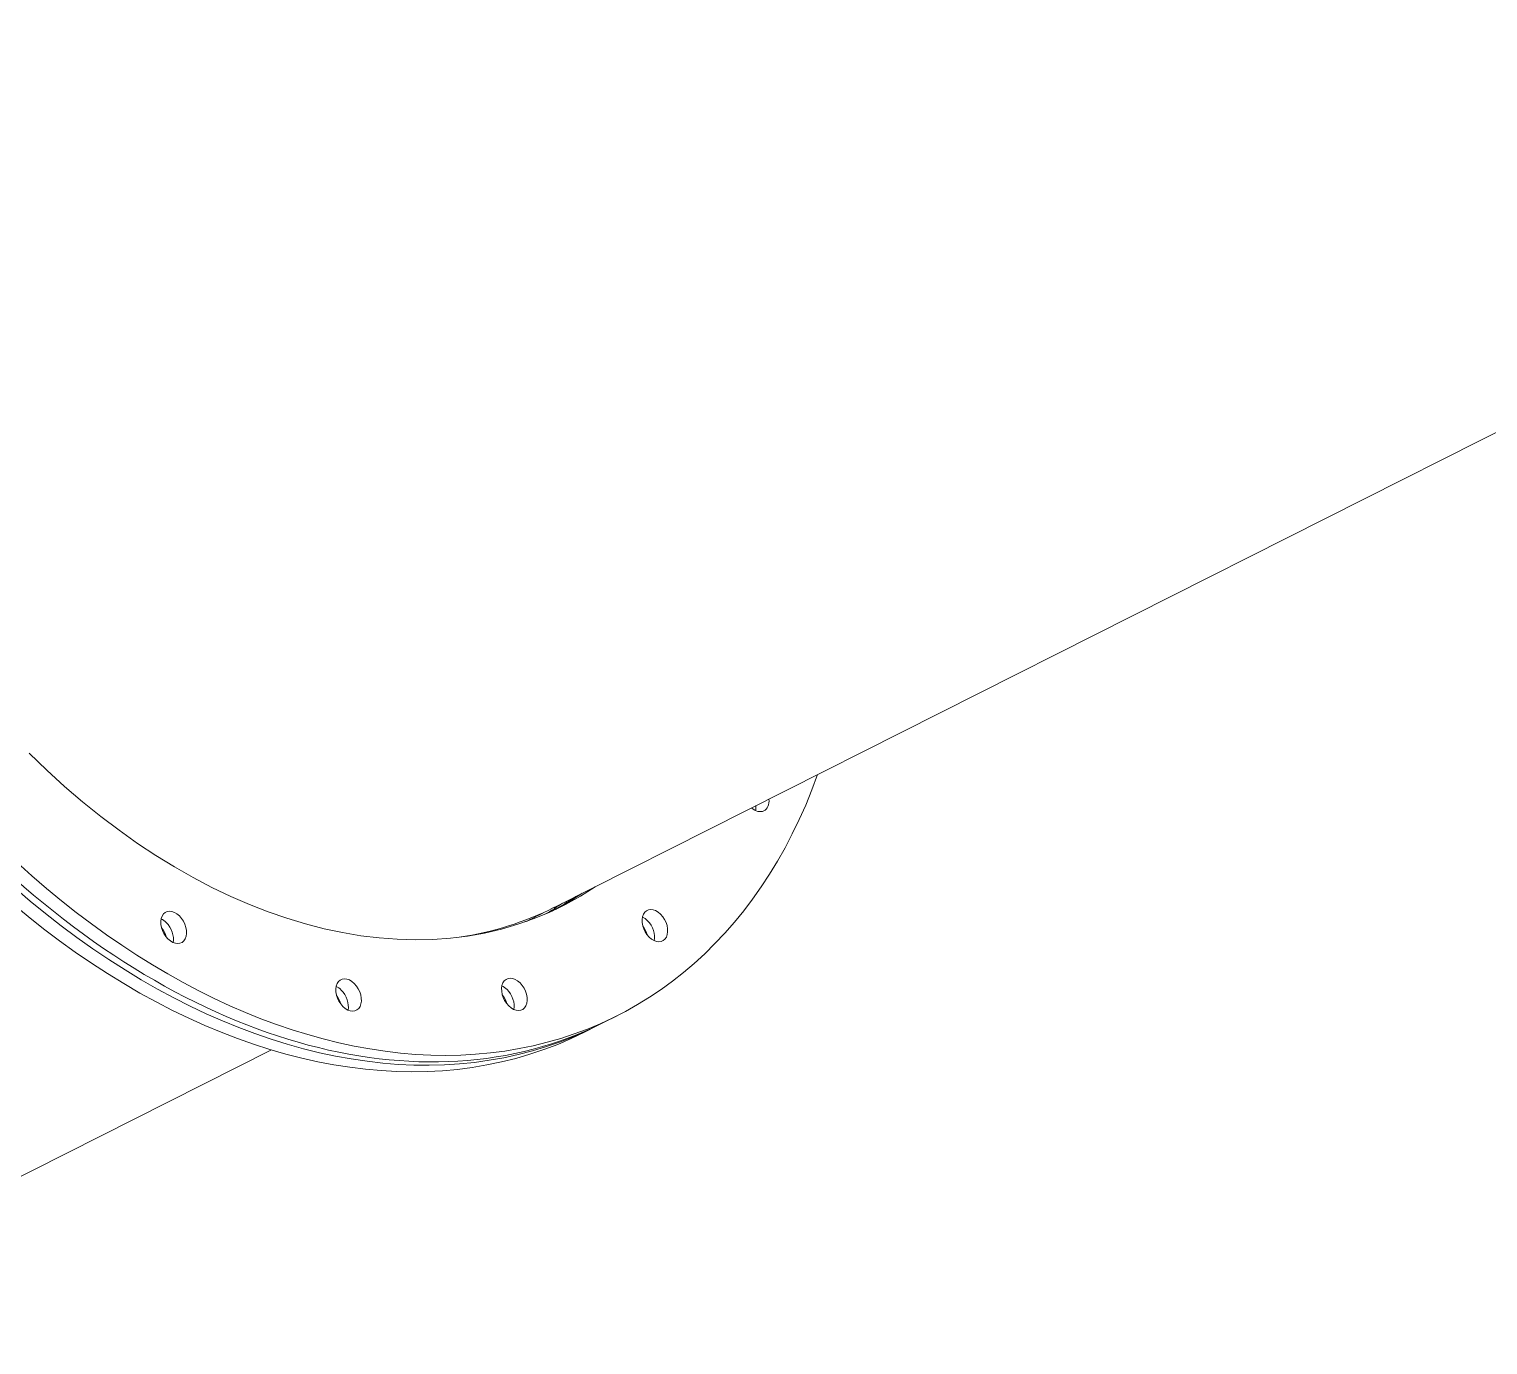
# Model space of a CAD drawing. Header units: inches. Extents: x -350577 to -266477, y -437959 to -377535.
# Drawn here: x -309053 to -308458, y -394287 to -393751 of the extents above; entities that cross this region are included whole.
import ezdxf

# ---------------------------------------------------------------- set-up
doc = ezdxf.new("R2010")
doc.units = ezdxf.units.IN
doc.header["$MEASUREMENT"] = 0
doc.layers.add('ORGINAL (itatec)', color=3, linetype='Continuous', lineweight=9)

msp = doc.modelspace()

# ---------------------------------------------------------------- linework, layer by layer
at = {"layer": 'ORGINAL (itatec)', "extrusion": (0, 1, 0)}
for p, q in [((-308838.73, -394108.58), (-307818.97, -393594.33)), ((-308850.11, -394114.32), (-308846.7, -394112.6)), ((-308813.11, -394152.78), (-308818.42, -394155.46)), ((-308826.39, -394159.48), (-308821.08, -394156.8)), ((-309192.46, -394286.96), (-308954.06, -394166.74))]:
    msp.add_line(p, q, dxfattribs=at)
at = {"layer": 'ORGINAL (itatec)'}
for centre, major_axis, start_param, end_param in [((-308973.86, -393867.05), (147.46, -292.42), -1.734835, 0), ((-308968.54, -393864.37), (147.46, -292.42), -1.726029, 0.006801), ((-308960.57, -393860.35), (124.95, -247.78), -1.107551, 0.084921), ((-308761.72, -394065.66), (-3.15, 6.25), -2.451812, -2.118458), ((-308963.23, -393861.69), (124.5, -246.88), -0.218575, 0), ((-308965.88, -393863.03), (124.95, -247.78), 0.016053, 0.084921), ((-308999.24, -394119.45), (-3.15, 6.25), -1.107551, -0.68978), ((-308971.2, -393865.71), (124.5, -246.88), -0.024005, 0.024168), ((-308803.05, -394118.72), (-3.15, 6.25), -1.107551, -0.68978), ((-308803.05, -394118.72), (-3.15, 6.25), -2.451812, -1.107551), ((-308999.24, -394119.45), (-3.15, 6.25), -2.451812, -1.107551), ((-308927.92, -394147), (-3.15, 6.25), -1.107551, -0.68978), ((-308927.92, -394147), (-3.15, 6.25), -2.451812, -1.107551), ((-308860.32, -394146.74), (-3.15, 6.25), -1.107551, -0.68978), ((-308860.32, -394146.74), (-3.15, 6.25), -2.451812, -1.107551)]:
    msp.add_ellipse(centre, major_axis=major_axis, ratio=0.668123, start_param=start_param, end_param=end_param, dxfattribs=at)
at = {"layer": 'ORGINAL (itatec)', "extrusion": (0, 0, -1)}
for centre, major_axis, start_param, end_param in [((-308960.57, -393860.35), (147.46, -292.42), -0.565586, 1.107551), ((-308756.4, -394062.98), (3.15, -6.25), -1.023135, 1.023135), ((-308965.88, -393863.03), (147.46, -292.42), 0, 1.107551), ((-308973.86, -393867.05), (124.95, -247.78), -0.084921, -0.040142), ((-308968.54, -393864.37), (124.95, -247.78), -0.084921, -0.024081), ((-308993.92, -394116.77), (-3.15, 6.25), -5.175634, 1.107551), ((-308797.73, -394116.04), (-3.15, 6.25), -5.175634, 1.107551), ((-309001.9, -394120.79), (3.15, -6.25), -1.87344, -1.268152), ((-308805.71, -394120.06), (3.15, -6.25), -1.87344, -1.268152), ((-308922.6, -394144.32), (-3.15, 6.25), -5.175634, 1.107551), ((-308855, -394144.06), (-3.15, 6.25), -5.175634, 1.107551), ((-308862.97, -394148.08), (3.15, -6.25), -1.87344, -1.268152), ((-308930.58, -394148.34), (3.15, -6.25), -1.87344, -1.268152)]:
    msp.add_ellipse(centre, major_axis=major_axis, ratio=0.668123, start_param=start_param, end_param=end_param, dxfattribs=at)

doc.saveas('drawing.dxf')
